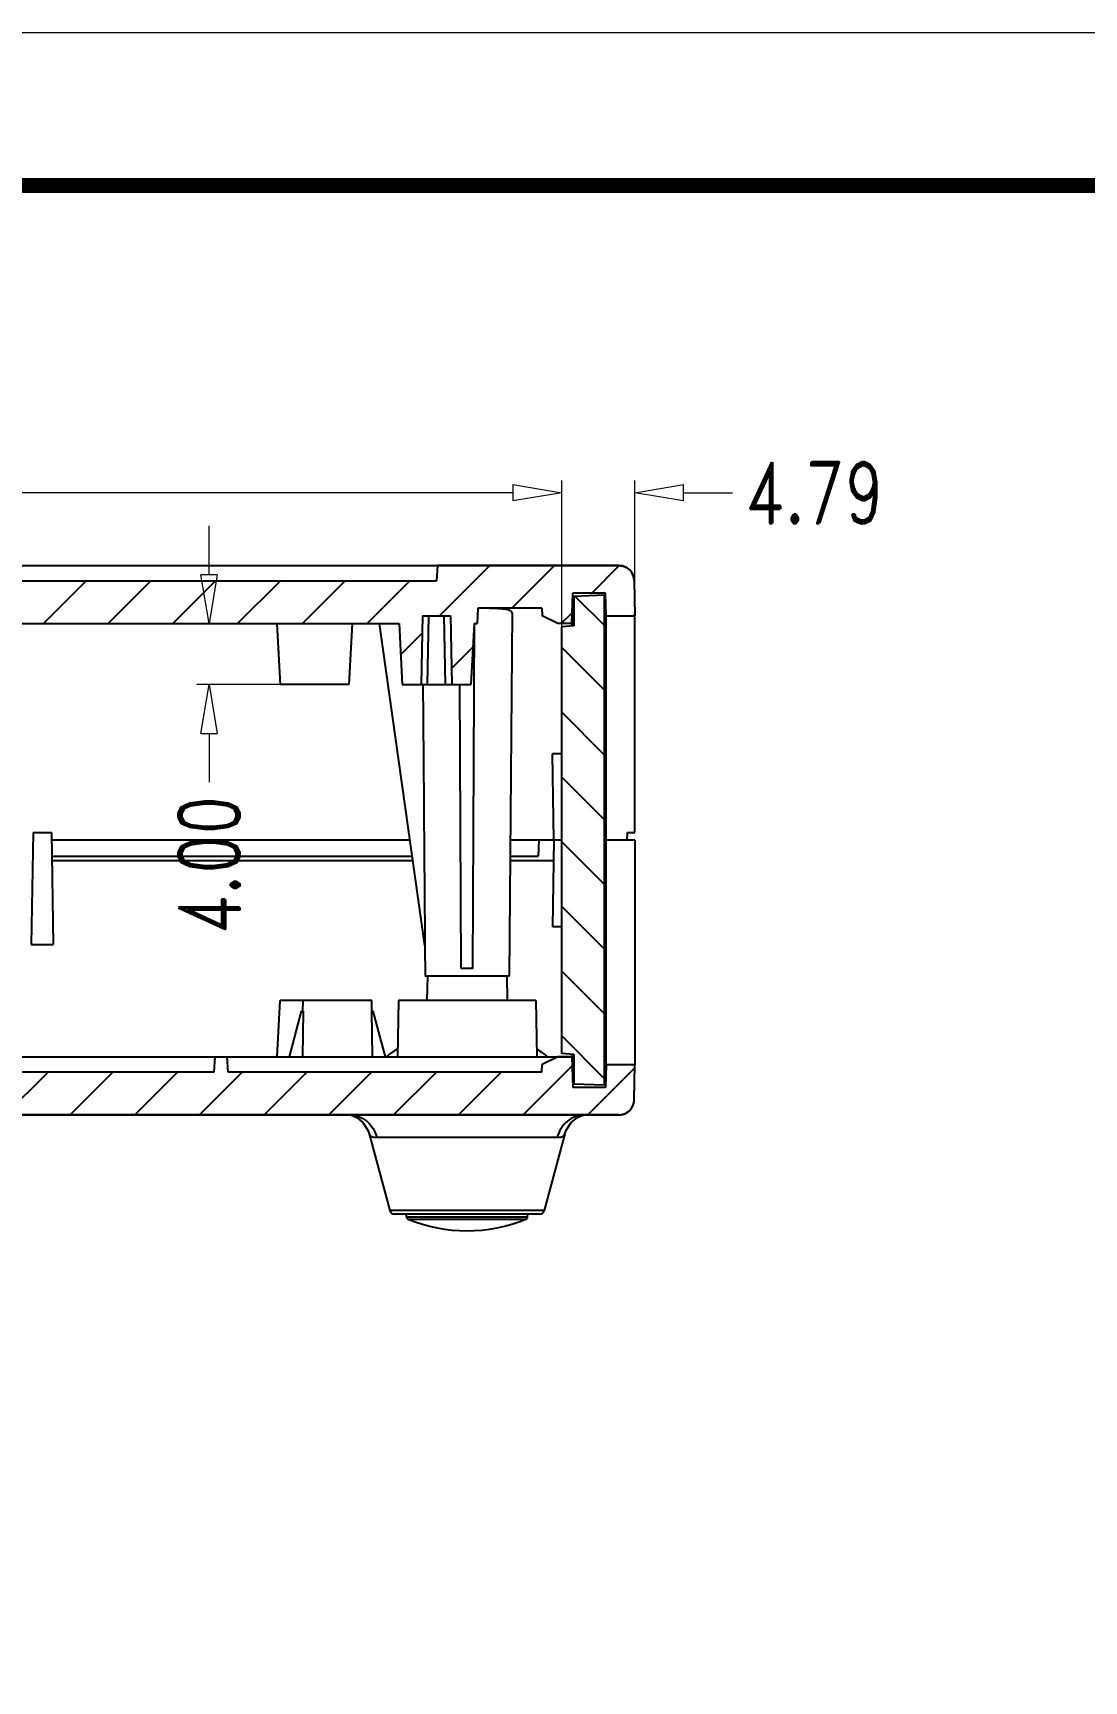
# Model space of a CAD drawing. Header units: millimetres. Extents: x 4911 to 5491, y 411 to 814.
# Drawn here: x 5116 to 5184.9, y 706 to 814.1 of the extents above; entities that cross this region are included whole.
import ezdxf

# ---------------------------------------------------------------- set-up
doc = ezdxf.new("R2010")
doc.units = ezdxf.units.MM
doc.layers.add('dim', color=82, linetype='Continuous', lineweight=9)
doc.layers.add('from', color=7, linetype='Continuous', lineweight=13)
doc.styles.add('ROMAND', font='romand.shx', dxfattribs={"width": 0.75, "bigfont": 'gbcbig.shx'})
doc.dimstyles.new('YanXiu', dxfattribs={"dimtxt": 2.5, "dimasz": 2.2, "dimexe": 1, "dimexo": 0, "dimgap": 0.66, "dimtad": 0, "dimzin": 1, "dimdsep": 46, "dimtxsty": 'ROMAND', "dimblk": 'CLOSEDBLANK', "dimcen": 0, "dimclrd": 3, "dimclre": 3, "dimclrt": 7, "dimazin": 0, "dimtfac": 1, "dimtofl": 0, "dimtmove": 0, "dimatfit": 3, "dimldrblk": 'CLOSEDBLANK', "dimfxl": 1, "dimlwd": 5, "dimlwe": 5, "dimarcsym": 0})
pattern_1 = [(45, (4131.661, 430.9328), (-2.12132, 2.12132), [])]

# ---------------------------------------------------------------- blocks, each defined once
blk = doc.blocks.new('_ClosedBlank')
at = {"color": 0, "linetype": 'ByBlock', "lineweight": -2}
for p, q in [((-1, 0.167), (0, 0)), ((-1, 0.167), (-1, -0.167)), ((0, 0), (-1, -0.167))]:
    blk.add_line(p, q, dxfattribs=at)
blk = doc.blocks.new('*D56')
at = {"layer": 'Defpoints', "color": 0}
for p in [(5132.03, 775.36), (5127.58, 771.36), (5132.24, 771.36)]:
    blk.add_point(p, dxfattribs=at)
at = {"layer": 'dim', "color": 3, "lineweight": 5}
for p, q in [((5127.58, 778.56), (5127.58, 781.76)), ((5132.03, 775.36), (5126.78, 775.36)), ((5132.24, 771.36), (5126.78, 771.36)), ((5127.58, 768.16), (5127.58, 764.96))]:
    blk.add_line(p, q, dxfattribs=at)
at = {"layer": 'dim', "color": 3, "lineweight": 5, "xscale": 3.2, "yscale": 3.2, "zscale": 3.2}
for p, rotation in [((5127.58, 775.36), 270), ((5127.58, 771.36), 90)]:
    blk.add_blockref('_ClosedBlank', p, dxfattribs=dict(at, rotation=rotation))
at = {"layer": 'dim', "color": 7, "insert": (5127.58, 759.52), "char_height": 4, "attachment_point": 5, "rotation": 90, "style": 'ROMAND'}
blk.add_mtext('4.00', dxfattribs=at)
blk = doc.blocks.new('*D62')
at = {"layer": 'Defpoints', "color": 0}
for p in [(5155.49, 783.93), (5155.49, 775.86), (5150.7, 775.14)]:
    blk.add_point(p, dxfattribs=at)
at = {"layer": 'dim', "color": 3, "lineweight": 5}
for p, q in [((5150.7, 775.14), (5150.7, 784.73)), ((5155.49, 775.86), (5155.49, 784.73)), ((5147.5, 783.93), (5144.3, 783.93)), ((5158.69, 783.93), (5161.89, 783.93))]:
    blk.add_line(p, q, dxfattribs=at)
at = {"layer": 'dim', "color": 3, "lineweight": 5, "xscale": 3.2, "yscale": 3.2, "zscale": 3.2}
blk.add_blockref('_ClosedBlank', (5150.7, 783.93), dxfattribs=at)
at = {"layer": 'dim', "color": 3, "lineweight": 5, "xscale": 3.2, "yscale": 3.2, "zscale": 3.2, "rotation": 180}
blk.add_blockref('_ClosedBlank', (5155.49, 783.93), dxfattribs=at)
at = {"layer": 'dim', "color": 7, "insert": (5167.26, 783.93), "char_height": 4, "attachment_point": 5, "style": 'ROMAND'}
blk.add_mtext('4.79', dxfattribs=at)
blk = doc.blocks.new('*D66')
at = {"layer": 'Defpoints', "color": 0}
for p in [(5021.68, 783.93), (5150.7, 775.14), (5021.68, 752.31)]:
    blk.add_point(p, dxfattribs=at)
at = {"layer": 'dim', "color": 3, "lineweight": 5}
for p, q in [((5021.68, 752.31), (5021.68, 784.73)), ((5150.7, 775.14), (5150.7, 784.73)), ((5024.88, 783.93), (5078.1, 783.93)), ((5147.5, 783.93), (5094.28, 783.93))]:
    blk.add_line(p, q, dxfattribs=at)
at = {"layer": 'dim', "color": 3, "lineweight": 5, "xscale": 3.2, "yscale": 3.2, "zscale": 3.2, "rotation": 180}
blk.add_blockref('_ClosedBlank', (5021.68, 783.93), dxfattribs=at)
at = {"layer": 'dim', "color": 3, "lineweight": 5, "xscale": 3.2, "yscale": 3.2, "zscale": 3.2}
blk.add_blockref('_ClosedBlank', (5150.7, 783.93), dxfattribs=at)
at = {"layer": 'dim', "color": 7, "insert": (5086.19, 783.93), "char_height": 4, "attachment_point": 5, "style": 'ROMAND'}
blk.add_mtext('129.02', dxfattribs=at)

msp = doc.modelspace()

# ---------------------------------------------------------------- hatches: boundary and pattern name
at = {"linetype": 'Continuous'}
h = msp.add_hatch(dxfattribs=at)
h.set_pattern_fill('DEFAULT__6', color=40, scale=3, angle=45, style=0, pattern_type=0)
h.set_pattern_definition(pattern_1)
edge = h.paths.add_edge_path()
edge.add_line((5155.451, 778.176), (5155.492, 775.859))
edge.add_line((5153.601, 775.859), (5155.492, 775.859))
edge.add_line((5153.601, 775.859), (5153.574, 777.359))
edge.add_line((5153.574, 777.359), (5151.424, 777.359))
edge.add_line((5151.356, 775.359), (5151.424, 777.359))
edge.add_line((5151.356, 775.359), (5150.443, 775.359))
edge.add_line((5150.443, 775.359), (5149.417, 775.858))
edge.add_line((5149.39, 776.359), (5149.417, 775.858))
edge.add_line((5149.39, 776.359), (5145.201, 776.359))
edge.add_line((5145.201, 776.359), (5145.149, 775.359))
edge.add_line((5144.951, 775.359), (5145.149, 775.359))
edge.add_line((5144.951, 775.359), (5144.742, 771.359))
edge.add_line((5143.492, 771.359), (5144.742, 771.359))
edge.add_line((5143.413, 775.859), (5143.492, 771.359))
edge.add_line((5141.57, 775.859), (5143.413, 775.859))
edge.add_line((5141.57, 775.859), (5141.492, 771.359))
edge.add_line((5140.242, 771.359), (5141.492, 771.359))
edge.add_line((5140.032, 775.359), (5140.242, 771.359))
edge.add_line((5064.951, 775.359), (5140.032, 775.359))
edge.add_line((5064.951, 775.359), (5064.742, 771.359))
edge.add_line((5063.492, 771.359), (5064.742, 771.359))
edge.add_line((5063.413, 775.859), (5063.492, 771.359))
edge.add_line((5061.57, 775.859), (5063.413, 775.859))
edge.add_line((5061.57, 775.859), (5061.492, 771.359))
edge.add_line((5060.242, 771.359), (5061.492, 771.359))
edge.add_line((5060.032, 775.359), (5060.242, 771.359))
edge.add_line((5059.835, 775.359), (5060.032, 775.359))
edge.add_line((5059.782, 776.359), (5059.835, 775.359))
edge.add_line((5059.782, 776.359), (5058.492, 776.359))
edge.add_spline(control_points=[(5058.492, 776.359), (5042.052, 776.359), (5028.288, 767.368), (5021.681, 752.314)], knot_values=[0, 0, 0, 0, 1, 1, 1, 1], weights=[1, 0.8914798, 0.8914798, 1], degree=3, periodic=0)
edge.add_line((5021.681, 752.314), (5021.484, 741.009))
edge.add_line((5020.185, 741.009), (5021.484, 741.009))
edge.add_line((5020.126, 742.709), (5020.185, 741.009))
edge.add_line((5020.126, 742.709), (5018.829, 742.709))
edge.add_spline(control_points=[(5018.829, 742.709), (5018.58, 741.202), (5018.418, 739.684), (5018.342, 738.159)], knot_values=[0, 0, 0, 0, 1, 1, 1, 1], weights=[1, 0.9989193, 0.9989193, 1], degree=3, periodic=0)
edge.add_line((5018.342, 738.159), (5016.599, 738.159))
edge.add_spline(control_points=[(5015.602, 739.23), (5015.557, 738.612), (5015.98, 738.159), (5016.599, 738.159)], knot_values=[0, 0, 0, 0, 1, 1, 1, 1], weights=[1, 0.7875901, 0.7875901, 1], degree=3, periodic=0)
edge.add_spline(control_points=[(5058.492, 779.159), (5034.708, 779.159), (5017.3, 762.953), (5015.602, 739.23)], knot_values=[0, 0, 0, 0, 1, 1, 1, 1], weights=[1, 0.8212834, 0.8212834, 1], degree=3, periodic=0)
edge.add_line((5062.439, 779.159), (5058.492, 779.159))
edge.add_line((5062.439, 779.159), (5062.492, 778.159))
edge.add_line((5062.492, 778.159), (5142.492, 778.159))
edge.add_line((5142.544, 779.159), (5142.492, 778.159))
edge.add_line((5154.451, 779.159), (5142.544, 779.159))
edge.add_spline(control_points=[(5154.451, 779.159), (5155.029, 779.159), (5155.441, 778.754), (5155.451, 778.176)], knot_values=[0, 0, 0, 0, 1, 1, 1, 1], weights=[1, 0.8088336, 0.8088336, 1], degree=3, periodic=0)
h = msp.add_hatch(dxfattribs=at)
h.set_pattern_fill('DEFAULT__4', color=40, scale=3, angle=45, style=0, pattern_type=0)
h.set_pattern_definition([(135, (4131.661, 430.9328), (-2.12132, -2.12132), [])])
edge = h.paths.add_edge_path()
edge.add_line((5150.699, 747.179), (5150.699, 775.139))
edge.add_line((5151.499, 775.209), (5150.699, 775.139))
edge.add_line((5151.499, 777.139), (5151.499, 775.209))
edge.add_line((5153.499, 777.209), (5151.499, 777.139))
edge.add_line((5153.499, 745.109), (5153.499, 777.209))
edge.add_line((5153.499, 745.109), (5151.499, 745.179))
edge.add_line((5151.499, 747.109), (5151.499, 745.179))
edge.add_line((5151.499, 747.109), (5150.699, 747.179))
h = msp.add_hatch(dxfattribs=at)
h.set_pattern_fill('DEFAULT__5', color=40, scale=3, angle=45, style=0, pattern_type=0)
h.set_pattern_definition(pattern_1)
edge = h.paths.add_edge_path()
edge.add_line((5155.451, 744.141), (5155.492, 746.459))
edge.add_spline(control_points=[(5154.451, 743.159), (5155.029, 743.159), (5155.441, 743.564), (5155.451, 744.141)], knot_values=[0, 0, 0, 0, 1, 1, 1, 1], weights=[1, 0.8088336, 0.8088336, 1], degree=3, periodic=0)
edge.add_line((5154.451, 743.159), (5113.526, 743.159))
edge.add_line((5113.499, 743.659), (5113.526, 743.159))
edge.add_line((5091.499, 743.659), (5113.499, 743.659))
edge.add_line((5091.499, 743.659), (5091.473, 743.159))
edge.add_line((5091.473, 743.159), (5058.492, 743.159))
edge.add_spline(control_points=[(5058.492, 743.159), (5055.548, 743.159), (5053.107, 741.513), (5052.003, 738.784)], knot_values=[0, 0, 0, 0, 1, 1, 1, 1], weights=[1, 0.8861041, 0.8861041, 1], degree=3, periodic=0)
edge.add_spline(control_points=[(5052.003, 738.784), (5051.845, 738.394), (5051.496, 738.159), (5051.076, 738.159)], knot_values=[0, 0, 0, 0, 1, 1, 1, 1], weights=[1, 0.8861041, 0.8861041, 1], degree=3, periodic=0)
edge.add_line((5051.076, 738.159), (5018.442, 738.159))
edge.add_spline(control_points=[(5018.89, 742.459), (5018.663, 741.034), (5018.514, 739.6), (5018.442, 738.159)], knot_values=[0, 0, 0, 0, 1, 1, 1, 1], weights=[1, 0.9990307, 0.9990307, 1], degree=3, periodic=0)
edge.add_line((5020.027, 742.459), (5018.89, 742.459))
edge.add_line((5020.079, 740.959), (5020.027, 742.459))
edge.add_line((5049.948, 740.959), (5020.079, 740.959))
edge.add_spline(control_points=[(5058.492, 745.959), (5054.86, 745.959), (5051.726, 744.125), (5049.948, 740.959)], knot_values=[0, 0, 0, 0, 1, 1, 1, 1], weights=[1, 0.9087165, 0.9087165, 1], degree=3, periodic=0)
edge.add_line((5073.919, 745.959), (5058.492, 745.959))
edge.add_line((5073.919, 745.959), (5073.971, 746.959))
edge.add_line((5073.971, 746.959), (5074.771, 746.959))
edge.add_line((5074.824, 745.959), (5074.771, 746.959))
edge.add_line((5127.919, 745.959), (5074.824, 745.959))
edge.add_line((5127.919, 745.959), (5127.971, 746.959))
edge.add_line((5127.971, 746.959), (5128.771, 746.959))
edge.add_line((5128.824, 745.959), (5128.771, 746.959))
edge.add_line((5149.39, 745.959), (5128.824, 745.959))
edge.add_line((5149.39, 745.959), (5149.417, 746.46))
edge.add_line((5150.443, 746.959), (5149.417, 746.46))
edge.add_line((5151.356, 746.959), (5150.443, 746.959))
edge.add_line((5151.356, 746.959), (5151.424, 744.959))
edge.add_line((5153.574, 744.959), (5151.424, 744.959))
edge.add_line((5153.601, 746.459), (5153.574, 744.959))
edge.add_line((5153.601, 746.459), (5155.492, 746.459))

# ---------------------------------------------------------------- linework, layer by layer
at = {"color": 7, "linetype": 'Continuous'}
for p, q in [((5058.492, 779.159), (5154.451, 779.159)), ((5154.451, 779.159), (5142.544, 779.159)), ((5132.032, 775.359), (5132.242, 771.359)), ((5116.042, 761.659), (5115.914, 754.316)), ((5116.042, 761.659), (5117.242, 761.659)), ((5117.242, 761.659), (5117.37, 754.316)), ((5150.699, 755.49), (5150.091, 755.49)), ((5115.914, 754.316), (5117.37, 754.316)), ((5141.724, 754.259), (5141.742, 752.259)), ((5141.753, 754.259), (5141.727, 754.259)), ((5147.242, 752.259), (5141.742, 752.259)), ((5141.892, 752.259), (5141.864, 750.659)), ((5144.868, 752.759), (5144.115, 752.759)), ((5147.092, 752.259), (5147.12, 750.659)), ((5132.048, 746.959), (5132.242, 750.659)), ((5138.242, 750.659), (5132.241, 750.659)), ((5132.846, 746.959), (5133.649, 749.959)), ((5133.649, 749.959), (5133.765, 749.959)), ((5133.717, 746.959), (5133.765, 749.959)), ((5133.73, 749.959), (5133.742, 750.659)), ((5138.218, 749.959), (5138.267, 746.959)), ((5138.218, 749.959), (5138.334, 749.959)), ((5138.254, 749.959), (5138.242, 750.659)), ((5139.138, 746.959), (5138.334, 749.959)), ((5139.992, 750.659), (5139.927, 746.959)), ((5148.99, 750.659), (5139.993, 750.659)), ((5148.992, 750.659), (5149.056, 746.959)), ((5094.138, 746.959), (5151.356, 746.959)), ((5127.919, 745.959), (5127.971, 746.959)), ((5127.919, 745.959), (5127.971, 746.959)), ((5127.971, 746.959), (5128.771, 746.959)), ((5128.824, 745.959), (5128.771, 746.959)), ((5128.824, 745.959), (5128.771, 746.959)), ((5149.39, 745.959), (5149.417, 746.46)), ((5149.39, 745.959), (5149.417, 746.46)), ((5150.443, 746.959), (5149.417, 746.46)), ((5150.443, 746.959), (5149.417, 746.46)), ((5151.356, 746.959), (5150.443, 746.959)), ((5151.499, 747.109), (5150.699, 747.179)), ((5151.499, 747.109), (5150.699, 747.179)), ((5151.356, 746.959), (5151.424, 744.959)), ((5151.356, 746.959), (5151.424, 744.959)), ((5151.39, 747.109), (5151.39, 746.959)), ((5151.424, 747.109), (5151.424, 745.959)), ((5151.499, 747.109), (5151.499, 745.179)), ((5151.499, 747.109), (5151.499, 745.179)), ((5153.601, 746.459), (5153.574, 744.959)), ((5153.601, 746.459), (5153.574, 744.959)), ((5153.601, 746.459), (5155.492, 746.459)), ((5153.601, 746.459), (5155.492, 746.459)), ((5155.451, 744.141), (5155.492, 746.459)), ((5155.451, 744.141), (5155.492, 746.459)), ((5127.919, 745.959), (5074.824, 745.959)), ((5127.919, 745.959), (5074.824, 745.959)), ((5149.39, 745.959), (5128.824, 745.959)), ((5149.39, 745.959), (5128.824, 745.959)), ((5153.574, 744.959), (5151.424, 744.959)), ((5153.574, 744.959), (5151.424, 744.959)), ((5153.499, 745.109), (5151.499, 745.179)), ((5153.499, 745.109), (5151.499, 745.179)), ((5058.492, 743.159), (5154.451, 743.159)), ((5154.451, 743.159), (5113.526, 743.159)), ((5138.082, 741.92), (5139.432, 736.881)), ((5150.405, 741.677), (5138.579, 741.677)), ((5150.902, 741.92), (5149.551, 736.881)), ((5149.551, 736.881), (5139.432, 736.881)), ((5149.262, 736.659), (5139.722, 736.659)), ((5140.521, 736.464), (5140.518, 736.659)), ((5140.521, 736.464), (5148.462, 736.464)), ((5140.621, 736.318), (5148.363, 736.318)), ((5148.462, 736.464), (5148.466, 736.659))]:
    msp.add_line(p, q, dxfattribs=at)
for p, q in [((5142.544, 779.159), (5142.492, 778.159)), ((5142.544, 779.159), (5142.492, 778.159)), ((5062.492, 778.159), (5142.492, 778.159)), ((5062.492, 778.159), (5142.492, 778.159)), ((5155.451, 778.176), (5155.492, 775.859)), ((5155.451, 778.176), (5155.492, 775.859)), ((5151.356, 775.359), (5151.424, 777.359)), ((5151.356, 775.359), (5151.424, 777.359)), ((5153.574, 777.359), (5151.424, 777.359)), ((5153.574, 777.359), (5151.424, 777.359)), ((5153.499, 777.209), (5151.499, 777.139)), ((5153.499, 777.209), (5151.499, 777.139)), ((5151.499, 777.139), (5151.499, 775.209)), ((5151.499, 777.139), (5151.499, 775.209)), ((5153.499, 745.109), (5153.499, 777.209)), ((5153.499, 745.109), (5153.499, 777.209)), ((5153.601, 775.859), (5153.574, 777.359)), ((5153.601, 775.859), (5153.574, 777.359)), ((5141.57, 775.859), (5141.492, 771.359)), ((5141.57, 775.859), (5141.492, 771.359)), ((5141.57, 775.859), (5143.413, 775.859)), ((5141.57, 775.859), (5143.413, 775.859)), ((5141.903, 771.359), (5141.982, 775.859)), ((5143.08, 771.359), (5143.002, 775.859)), ((5143.413, 775.859), (5143.492, 771.359)), ((5143.413, 775.859), (5143.492, 771.359)), ((5145.201, 776.359), (5145.149, 775.359)), ((5145.201, 776.359), (5145.149, 775.359)), ((5149.39, 776.359), (5145.201, 776.359)), ((5149.39, 776.359), (5145.201, 776.359)), ((5147.449, 776.056), (5147.242, 752.259)), ((5149.39, 776.359), (5149.417, 775.858)), ((5149.39, 776.359), (5149.417, 775.858)), ((5150.443, 775.359), (5149.417, 775.858)), ((5150.443, 775.359), (5149.417, 775.858)), ((5151.424, 775.209), (5151.424, 776.359)), ((5153.574, 761.159), (5153.574, 775.859)), ((5153.601, 746.459), (5153.601, 775.859)), ((5153.601, 775.859), (5155.492, 775.859)), ((5153.601, 775.859), (5155.492, 775.859)), ((5155.492, 761.659), (5155.492, 775.859)), ((5064.951, 775.359), (5140.032, 775.359)), ((5064.951, 775.359), (5140.032, 775.359)), ((5136.951, 775.359), (5136.742, 771.359)), ((5141.727, 754.259), (5138.761, 775.359)), ((5140.032, 775.359), (5140.242, 771.359)), ((5140.032, 775.359), (5140.242, 771.359)), ((5144.951, 775.359), (5144.742, 771.359)), ((5144.951, 775.359), (5144.742, 771.359)), ((5144.868, 752.759), (5144.987, 775.359)), ((5144.951, 775.359), (5145.149, 775.359)), ((5144.951, 775.359), (5145.149, 775.359)), ((5151.356, 775.359), (5150.443, 775.359)), ((5151.356, 775.359), (5150.443, 775.359)), ((5151.499, 775.209), (5150.699, 775.139)), ((5151.499, 775.209), (5150.699, 775.139)), ((5150.699, 747.179), (5150.699, 775.139)), ((5150.699, 747.179), (5150.699, 775.139)), ((5151.39, 775.203), (5151.39, 775.359)), ((5136.742, 771.359), (5132.241, 771.359)), ((5140.242, 771.359), (5144.742, 771.359)), ((5140.242, 771.359), (5141.492, 771.359)), ((5143.492, 771.359), (5144.742, 771.359)), ((5144.115, 752.759), (5144.018, 771.359)), ((5150.19, 761.159), (5150.091, 766.827)), ((5150.699, 766.827), (5150.091, 766.827)), ((5154.992, 761.159), (5155.018, 761.659)), ((5155.018, 761.659), (5155.492, 761.659)), ((5140.757, 761.159), (5117.251, 761.159)), ((5150.699, 761.159), (5147.319, 761.159)), ((5149.19, 761.159), (5149.154, 760.109)), ((5150.19, 761.159), (5150.091, 755.49)), ((5153.574, 761.159), (5153.499, 761.159)), ((5155.492, 761.159), (5153.601, 761.159)), ((5155.492, 761.159), (5155.492, 746.459)), ((5117.269, 760.109), (5140.905, 760.109)), ((5140.947, 759.809), (5117.274, 759.809)), ((5150.167, 759.809), (5147.308, 759.809)), ((5147.31, 760.109), (5149.154, 760.109))]:
    msp.add_line(p, q)
for points in [[(5136.76, 743.159), (5136.763, 743.159), (5136.919, 743.128), (5137.259, 742.985)], [(5137.259, 742.985), (5137.669, 742.66), (5137.997, 742.16), (5138.086, 741.907)], [(5150.898, 741.907), (5150.987, 742.16), (5151.314, 742.66), (5151.723, 742.984)], [(5151.723, 742.984), (5152.063, 743.128), (5152.128, 743.144)]]:
    msp.add_lwpolyline(points, dxfattribs=at)
msp.add_arc((5154.451, 778.159), 1, 1, 90)
for centre, radius, start, end in [((5154.451, 744.159), 1, 270, 359), ((5152.21, 741.393), 1.766, 92.66391, 109.97648), ((5139.722, 736.959), 0.3, 195, 270), ((5149.262, 736.959), 0.3, 270, 345), ((5140.681, 736.467), 0.16, 181, 247.79711), ((5144.492, 745.802), 10.244, 247.79711, 292.20289), ((5148.302, 736.467), 0.16, 292.20289, 359)]:
    msp.add_arc(centre, radius, start, end, dxfattribs=at)
for points, start_tangent, end_tangent in [([(5154.451, 779.159), (5154.462, 779.159), (5154.473, 779.159), (5154.485, 779.158), (5154.496, 779.158), (5154.507, 779.157), (5154.518, 779.157), (5154.529, 779.156), (5154.541, 779.155), (5154.552, 779.154), (5154.563, 779.153), (5154.575, 779.151), (5154.586, 779.15), (5154.597, 779.148), (5154.609, 779.146), (5154.62, 779.145), (5154.632, 779.143), (5154.643, 779.14), (5154.655, 779.138), (5154.666, 779.136), (5154.678, 779.133), (5154.689, 779.13), (5154.701, 779.127), (5154.712, 779.124), (5154.724, 779.121), (5154.736, 779.118), (5154.747, 779.114), (5154.759, 779.111), (5154.77, 779.107), (5154.782, 779.103), (5154.793, 779.099), (5154.805, 779.095), (5154.816, 779.09), (5154.827, 779.086), (5154.839, 779.081), (5154.85, 779.076), (5154.861, 779.071), (5154.873, 779.066), (5154.884, 779.061), (5154.895, 779.055), (5154.906, 779.049), (5154.917, 779.044), (5154.928, 779.038), (5154.939, 779.032), (5154.95, 779.026), (5154.961, 779.019), (5154.972, 779.013), (5154.983, 779.006), (5154.994, 778.999), (5155.004, 778.992), (5155.015, 778.985), (5155.025, 778.978), (5155.035, 778.971), (5155.046, 778.963), (5155.056, 778.956), (5155.066, 778.948), (5155.076, 778.94), (5155.086, 778.932), (5155.096, 778.924), (5155.105, 778.915), (5155.115, 778.907), (5155.125, 778.899), (5155.134, 778.89), (5155.143, 778.881), (5155.152, 778.872), (5155.161, 778.863), (5155.17, 778.854), (5155.179, 778.845), (5155.188, 778.835), (5155.197, 778.826), (5155.205, 778.816), (5155.213, 778.807), (5155.222, 778.797), (5155.23, 778.787), (5155.238, 778.777), (5155.245, 778.767), (5155.253, 778.757), (5155.261, 778.747), (5155.268, 778.736), (5155.275, 778.726), (5155.282, 778.716), (5155.289, 778.705), (5155.296, 778.694), (5155.303, 778.684), (5155.309, 778.673), (5155.316, 778.662), (5155.322, 778.651), (5155.328, 778.64), (5155.334, 778.629), (5155.34, 778.618), (5155.345, 778.607), (5155.351, 778.596), (5155.356, 778.585), (5155.361, 778.574), (5155.367, 778.562), (5155.371, 778.551), (5155.376, 778.54), (5155.381, 778.528), (5155.385, 778.517), (5155.39, 778.505), (5155.394, 778.494), (5155.398, 778.483), (5155.401, 778.471), (5155.405, 778.46), (5155.409, 778.448), (5155.412, 778.437), (5155.415, 778.425), (5155.418, 778.414), (5155.421, 778.402), (5155.424, 778.391), (5155.427, 778.379), (5155.429, 778.368), (5155.432, 778.356), (5155.434, 778.345), (5155.436, 778.333), (5155.438, 778.322), (5155.44, 778.311), (5155.442, 778.299), (5155.443, 778.288), (5155.445, 778.277), (5155.446, 778.265), (5155.447, 778.254), (5155.448, 778.243), (5155.449, 778.232), (5155.45, 778.221), (5155.45, 778.209), (5155.451, 778.198), (5155.451, 778.187), (5155.451, 778.176)], (1, 0), (0.0174524, -0.9998477)), ([(5147.449, 776.056), (5147.406, 776.151), (5147.273, 776.226), (5147.054, 776.281), (5146.756, 776.319), (5146.389, 776.341), (5145.964, 776.353)], (0.0087265, 0.9999619), (-0.9998623, 0.0165975)), ([(5141.753, 754.259), (5141.695, 761.529), (5141.637, 768.827), (5141.616, 771.359)], (-0.0080544, 0.9999676), (-0.0079607, 0.9999683))]:
    msp.add_spline(points, degree=3, dxfattribs=dict(start_tangent=start_tangent, end_tangent=end_tangent))
for points, start_tangent, end_tangent in [([(5139.233, 746.977), (5139.507, 747.193), (5139.926, 747.478)], (0.7562316, 0.654304), (0.8444242, 0.5356751)), ([(5149.058, 747.477), (5149.484, 747.188), (5149.751, 746.978)], (0.8442472, -0.535954), (0.7577454, -0.6525503)), ([(5154.451, 743.159), (5154.462, 743.159), (5154.473, 743.159), (5154.485, 743.159), (5154.496, 743.16), (5154.507, 743.16), (5154.518, 743.161), (5154.529, 743.162), (5154.541, 743.163), (5154.552, 743.164), (5154.563, 743.165), (5154.575, 743.167), (5154.586, 743.168), (5154.597, 743.17), (5154.609, 743.171), (5154.62, 743.173), (5154.632, 743.175), (5154.643, 743.177), (5154.655, 743.18), (5154.666, 743.182), (5154.678, 743.185), (5154.689, 743.188), (5154.701, 743.191), (5154.712, 743.194), (5154.724, 743.197), (5154.736, 743.2), (5154.747, 743.204), (5154.759, 743.207), (5154.77, 743.211), (5154.782, 743.215), (5154.793, 743.219), (5154.805, 743.223), (5154.816, 743.228), (5154.827, 743.232), (5154.839, 743.237), (5154.85, 743.242), (5154.861, 743.247), (5154.873, 743.252), (5154.884, 743.257), (5154.895, 743.263), (5154.906, 743.268), (5154.917, 743.274), (5154.928, 743.28), (5154.939, 743.286), (5154.95, 743.292), (5154.961, 743.299), (5154.972, 743.305), (5154.983, 743.312), (5154.994, 743.319), (5155.004, 743.325), (5155.015, 743.333), (5155.025, 743.34), (5155.035, 743.347), (5155.046, 743.355), (5155.056, 743.362), (5155.066, 743.37), (5155.076, 743.378), (5155.086, 743.386), (5155.096, 743.394), (5155.105, 743.402), (5155.115, 743.411), (5155.125, 743.419), (5155.134, 743.428), (5155.143, 743.437), (5155.152, 743.446), (5155.161, 743.455), (5155.17, 743.464), (5155.179, 743.473), (5155.188, 743.482), (5155.197, 743.492), (5155.205, 743.501), (5155.213, 743.511), (5155.222, 743.521), (5155.23, 743.531), (5155.238, 743.541), (5155.245, 743.551), (5155.253, 743.561), (5155.261, 743.571), (5155.268, 743.581), (5155.275, 743.592), (5155.282, 743.602), (5155.289, 743.613), (5155.296, 743.623), (5155.303, 743.634), (5155.309, 743.645), (5155.316, 743.656), (5155.322, 743.667), (5155.328, 743.678), (5155.334, 743.689), (5155.34, 743.7), (5155.345, 743.711), (5155.351, 743.722), (5155.356, 743.733), (5155.361, 743.744), (5155.367, 743.756), (5155.371, 743.767), (5155.376, 743.778), (5155.381, 743.79), (5155.385, 743.801), (5155.39, 743.812), (5155.394, 743.824), (5155.398, 743.835), (5155.401, 743.847), (5155.405, 743.858), (5155.409, 743.87), (5155.412, 743.881), (5155.415, 743.893), (5155.418, 743.904), (5155.421, 743.916), (5155.424, 743.927), (5155.427, 743.939), (5155.429, 743.95), (5155.432, 743.962), (5155.434, 743.973), (5155.436, 743.984), (5155.438, 743.996), (5155.44, 744.007), (5155.442, 744.019), (5155.443, 744.03), (5155.445, 744.041), (5155.446, 744.053), (5155.447, 744.064), (5155.448, 744.075), (5155.449, 744.086), (5155.45, 744.097), (5155.45, 744.108), (5155.451, 744.119), (5155.451, 744.13), (5155.451, 744.141)], (1, 0), (0.0174524, 0.9998477)), ([(5136.778, 743.159), (5137.377, 743.053)], (1, 0), (0.9397954, -0.3417377)), ([(5137.377, 743.053), (5137.913, 742.746), (5138.328, 742.27)], (0.9397954, -0.3417377), (0.528498, -0.8489345)), ([(5138.328, 742.27), (5138.579, 741.677)], (0.528498, -0.8489345), (0.2422855, -0.970205)), ([(5150.655, 742.27), (5150.405, 741.677)], (-0.5284947, -0.8489366), (-0.2422858, -0.9702049)), ([(5151.606, 743.053), (5151.071, 742.746), (5150.655, 742.27)], (-0.9397938, -0.341742), (-0.5284947, -0.8489366)), ([(5138.579, 741.677), (5138.21, 741.748), (5138.093, 741.908)], (-0.9999999, 0.0004339), (-0.3449743, 0.9386121)), ([(5150.89, 741.908), (5150.774, 741.748), (5150.405, 741.677)], (-0.3450167, -0.9385965), (-0.9999999, -0.0004133))]:
    msp.add_spline(points, degree=3, dxfattribs=dict(at, start_tangent=start_tangent, end_tangent=end_tangent))
at = {"layer": 'from'}
msp.add_lwpolyline([(4911.271, 410.979), (5491.33, 410.979), (5491.33, 814.068), (4911.271, 814.068)], close=True, dxfattribs=at)
at = {"layer": 'from', "const_width": 1}
msp.add_lwpolyline([(4921.268, 420.976), (4921.268, 804.071), (5481.333, 804.071), (5481.333, 420.976), (4921.268, 420.976)], dxfattribs=at)

# ---------------------------------------------------------------- dimensions: what is measured, and where the dimension line sits
at = {"layer": 'dim'}
for base, p2, override, picture, middle in [((5021.681, 783.926), (5021.681, 752.314), {"dimtxt": 4, "dimasz": 3.2, "dimexe": 0.7996, "dimgap": 0.7996, "dimtmove": 1}, '*D66', (5086.19, 783.926)), ((5155.492, 783.926), (5155.492, 775.859), {"dimtxt": 4, "dimasz": 3.2, "dimexe": 0.7996, "dimgap": 0.7996}, '*D62', (5167.263, 783.926))]:
    dim = msp.add_linear_dim(base=base, p1=(5150.699, 775.139), p2=p2, dimstyle='YanXiu', override=override, dxfattribs=at)
    dim.commit()
    dim.dimension.update_dxf_attribs({"geometry": picture, "text_midpoint": middle})
dim = msp.add_linear_dim(base=(5127.584, 771.359), p1=(5132.032, 775.359), p2=(5132.241, 771.359), angle=90, dimstyle='YanXiu', override={"dimtxt": 4, "dimasz": 3.2, "dimexe": 0.7996, "dimgap": 0.7996}, dxfattribs=at)
dim.commit()
dim.dimension.update_dxf_attribs({"geometry": '*D56', "text_midpoint": (5127.584, 759.516)})

doc.saveas('drawing.dxf')
